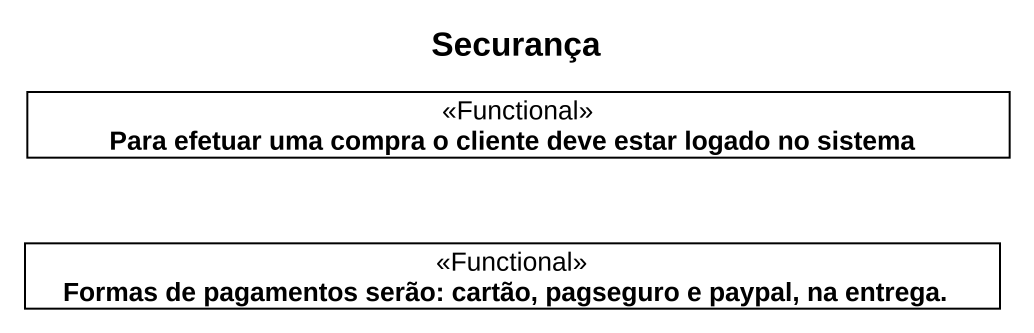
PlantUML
@startuml
title Securança
hide circle
hide empty members
class "Para efetuar uma compra o cliente deve estar logado no sistema" as Para_efetuar_uma_compra_o <<Functional>>
class "Formas de pagamentos serão: cartão, pagseguro e paypal, na entrega." as Formas_de_pagamentos_serão <<Functional>>
@enduml
